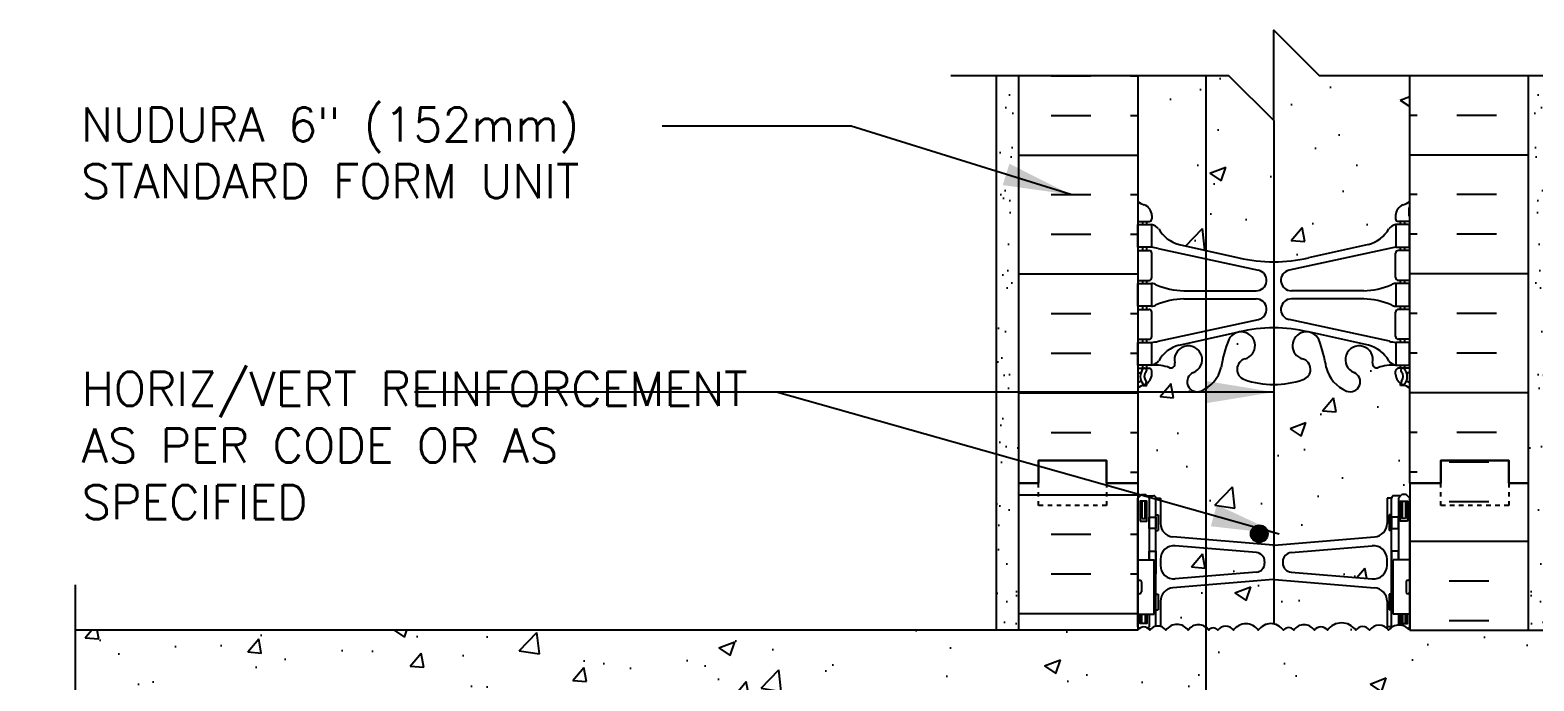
# Model space of a CAD drawing. Header units: inches. Extents: x 170.7 to 225.6, y 15.3 to 76.1.
# Drawn here: x 170.7 to 203.89, y 61.71 to 76.08 of the extents above; entities that cross this region are included whole.
import ezdxf

# ---------------------------------------------------------------- set-up
doc = ezdxf.new("R2010")
doc.units = ezdxf.units.IN
doc.header["$MEASUREMENT"] = 0
doc.linetypes.add('DASHED2', pattern=[0.375, 0.25, -0.125])
for name, color, linetype in [('HATCH', 12, 'Continuous'), ('line25', 2, 'Continuous'), ('LINE3', 3, 'Continuous'), ('LINE50', 5, 'Continuous'), ('LINE9', 9, 'Continuous'), ('TEXT', 4, 'Continuous'), ('Web_Edge', 9, 'Continuous')]:
    doc.layers.add(name, color=color, linetype=linetype)
doc.styles.add('DIM', font='romans.shx', dxfattribs={"width": 0.7})
doc.styles.add('ROMANS', font='romans.shx', dxfattribs={"height": 0.75})
doc.dimstyles.new('ext_8', dxfattribs={"dimscale": 8, "dimtxt": 0.09375, "dimasz": 0.09375, "dimexe": 0.09375, "dimexo": 0.0625, "dimgap": 0.0625, "dimtad": 1, "dimdec": 1, "dimzin": 3, "dimdsep": 46, "dimlunit": 4, "dimtxsty": 'DIM', "dimcen": 0.09, "dimdle": 0.09375, "dimclrt": 4, "dimadec": 0, "dimazin": 0, "dimtfac": 1, "dimtdec": 1, "dimtmove": 2, "dimatfit": 3, "dimfxl": 1, "dimfrac": 2, "dimtolj": 1, "dimtzin": 0, "dimarcsym": 0})

msp = doc.modelspace()

# ---------------------------------------------------------------- hatches: boundary and pattern name
at = {"layer": 'HATCH'}
h = msp.add_hatch(dxfattribs=at)
h.set_pattern_fill('AR-CONC', color=256, scale=0.5)
h.paths.add_polyline_path([(201.146, 75.083), (199.146, 75.083), (198.146, 76.083), (198.146, 74.083), (197.146, 75.083), (195.146, 75.083), (195.146, 72.302, 0.082415), (195.29, 72.223, -0.317837), (195.456, 71.987), (195.456, 71.919, -0.414214), (195.394, 71.857), (195.346, 71.857), (195.346, 71.787), (195.451, 71.787, -0.188973), (195.607, 71.692, 0.196323), (196.056, 71.346), (197.378, 71.055, 0.057795), (198.146, 70.966, 0.057795), (198.914, 71.055), (200.236, 71.346, 0.196323), (200.685, 71.692, -0.188973), (200.841, 71.787), (200.946, 71.787), (200.946, 71.857), (200.899, 71.857, -0.414214), (200.836, 71.919), (200.836, 71.987, -0.317837), (201.003, 72.223, 0.082415), (201.146, 72.302)])
h.paths.add_polyline_path([(201.146, 68.172, 0.064398), (201.036, 68.238), (200.946, 68.238), (200.946, 68.28, -0.249069), (200.836, 68.487), (200.836, 68.554, -0.414214), (200.899, 68.617), (200.946, 68.617), (200.946, 68.687), (200.841, 68.687, 0.10046), (200.448, 68.63, -0.601435), (200.328, 68.735, 2.182095), (199.918, 68.522, -1), (199.755, 68.113, -0.24438), (199.306, 68.634, 0.053157), (199.14, 69.248, 1.553132), (198.782, 68.824, -0.735593), (198.795, 68.366, -0.082755), (198.146, 68.258, -0.082755), (197.498, 68.366, -0.735593), (197.511, 68.824, 1.553132), (197.152, 69.248, 0.053157), (196.986, 68.634, -0.24438), (196.538, 68.113, -1), (196.375, 68.522, 2.182095), (195.965, 68.735, -0.601435), (195.845, 68.63, 0.10046), (195.451, 68.687), (195.346, 68.687), (195.346, 68.617), (195.394, 68.617, -0.414214), (195.456, 68.554), (195.456, 68.487, -0.249069), (195.346, 68.28), (195.346, 68.238), (195.256, 68.238, 0.064398), (195.146, 68.172), (195.146, 66.083), (195.146, 65.751), (195.226, 65.831), (195.316, 65.831), (195.346, 65.801), (195.496, 65.801, -0.414214), (195.546, 65.751), (195.646, 65.751), (195.646, 65.19, 0.390098), (195.921, 64.891), (198.13, 64.707, 0.04154), (198.163, 64.707), (200.371, 64.891, 0.390098), (200.646, 65.19), (200.646, 65.751), (200.746, 65.751, -0.414214), (200.796, 65.801), (200.946, 65.801), (200.976, 65.831), (201.066, 65.831), (201.146, 65.751), (201.146, 66.083)])
h.paths.add_polyline_path([(200.371, 63.771), (198.163, 63.954, 0.04154), (198.13, 63.954), (195.921, 63.771, 0.390098), (195.646, 63.472), (195.646, 62.918, -0.174031), (195.766, 62.833, -0.520567), (196.257, 62.833, -0.520567), (196.712, 62.833, -0.520567), (196.913, 62.833, -0.520567), (197.258, 62.833, -0.520567), (197.804, 62.833, -0.520567), (198.36, 62.833, -0.520567), (198.587, 62.833, -0.520567), (199.042, 62.833, -0.520567), (199.333, 62.833, -0.520567), (199.955, 62.833, -0.520567), (200.261, 62.833, -0.520567), (200.68, 62.833, -0.077645), (200.746, 62.896), (200.746, 62.911), (200.646, 62.911), (200.646, 63.472, 0.390098)])
h.paths.add_polyline_path([(200.321, 64.697), (198.53, 64.548, 0.390098), (198.346, 64.348), (198.346, 64.313, 0.390098), (198.53, 64.114), (200.321, 63.965, 0.438748), (200.646, 64.264), (200.646, 64.398, 0.438748)])
h.paths.add_polyline_path([(197.946, 64.348, 0.390098), (197.763, 64.548), (195.971, 64.697, 0.438748), (195.646, 64.398), (195.646, 64.264, 0.438748), (195.971, 63.965), (197.763, 64.114, 0.390098), (197.946, 64.313)])
h.paths.add_polyline_path([(201.146, 58.833), (203.146, 60.833), (215.456, 60.833), (216.86, 59.843), (216.86, 57.083), (216.5, 57.083), (216.5, 55.583), (218.75, 55.583), (221, 55.583), (221, 57.083), (220.632, 57.083), (220.64, 57.091), (220.64, 59.843), (222.044, 60.833), (224.589, 60.833), (224.589, 62.833), (201.146, 62.833, 0.48966), (200.68, 62.833, 0.520567), (200.261, 62.833, 0.520567), (199.955, 62.833, 0.520567), (199.333, 62.833, 0.520567), (199.042, 62.833, 0.520567), (198.587, 62.833, 0.520567), (198.36, 62.833, 0.520567), (197.804, 62.833, 0.520567), (197.258, 62.833, 0.520567), (196.913, 62.833, 0.520567), (196.712, 62.833, 0.520567), (196.257, 62.833, 0.520567), (195.766, 62.833, 0.520567), (195.411, 62.833, 0.540212), (195.146, 62.836), (195.146, 62.833), (171.704, 62.833), (171.704, 60.833), (174.249, 60.833), (175.653, 59.843), (175.653, 57.083), (175.293, 57.083), (175.293, 55.583), (177.543, 55.583), (179.793, 55.583), (179.793, 57.083), (179.433, 57.083), (179.433, 59.843), (180.837, 60.833), (193.146, 60.833), (195.146, 58.833), (195.146, 53.34, -0.540212), (195.411, 53.337, -0.520567), (195.766, 53.337, -0.520567), (196.257, 53.337, -0.520567), (196.712, 53.337, -0.520567), (196.913, 53.337, -0.520567), (197.258, 53.337, -0.520567), (197.804, 53.337, -0.520567), (198.36, 53.337, -0.520567), (198.587, 53.337, -0.520567), (199.042, 53.337, -0.520567), (199.333, 53.337, -0.520567), (199.955, 53.337, -0.520567), (200.261, 53.337, -0.520567), (200.68, 53.337, -0.48966), (201.146, 53.337)])
h.paths.add_polyline_path([(200.646, 53.06), (200.746, 53.06, -0.414214), (200.796, 53.11), (200.946, 53.11), (200.976, 53.14), (201.066, 53.14), (201.146, 53.06), (201.146, 53.337, 0.48966), (200.68, 53.337, 0.520567), (200.261, 53.337, 0.520567), (199.955, 53.337, 0.520567), (199.333, 53.337, 0.520567), (199.042, 53.337, 0.520567), (198.587, 53.337, 0.520567), (198.36, 53.337, 0.520567), (197.804, 53.337, 0.520567), (197.258, 53.337, 0.520567), (196.913, 53.337, 0.520567), (196.712, 53.337, 0.520567), (196.257, 53.337, 0.520567), (195.766, 53.337, 0.520567), (195.411, 53.337, 0.540212), (195.146, 53.34), (195.146, 53.333), (195.146, 53.06), (195.226, 53.14), (195.316, 53.14), (195.346, 53.11), (195.496, 53.11, -0.414214), (195.546, 53.06), (195.646, 53.06), (195.646, 52.499, 0.390098), (195.921, 52.2), (198.13, 52.016, 0.04154), (198.163, 52.016), (200.371, 52.2, 0.390098), (200.646, 52.499)])
h.paths.add_polyline_path([(200.646, 51.707, 0.438748), (200.321, 52.006), (198.53, 51.857, 0.390098), (198.346, 51.658), (198.346, 51.622, 0.390098), (198.53, 51.423), (200.321, 51.274, 0.438748), (200.646, 51.573)])
h.paths.add_polyline_path([(197.763, 51.857), (195.971, 52.006, 0.438748), (195.646, 51.707), (195.646, 51.573, 0.438748), (195.971, 51.274), (197.763, 51.423, 0.390098), (197.946, 51.622), (197.946, 51.658, 0.390098)])
h.paths.add_polyline_path([(200.781, 50.172, -0.327813), (200.746, 50.22), (200.646, 50.22), (200.646, 50.781, 0.390098), (200.371, 51.08), (198.163, 51.264, 0.04154), (198.13, 51.264), (195.921, 51.08, 0.390098), (195.646, 50.781), (195.646, 50.22), (195.546, 50.22, -0.327813), (195.511, 50.172), (195.511, 49.778), (195.146, 49.778), (195.146, 48.083), (195.146, 45.994, 0.064398), (195.256, 45.928), (195.346, 45.928), (195.346, 45.886, -0.249069), (195.456, 45.679), (195.456, 45.612, -0.414214), (195.394, 45.549), (195.346, 45.549), (195.346, 45.479), (195.451, 45.479, 0.10046), (195.845, 45.536, -0.601435), (195.965, 45.432, 2.182095), (196.375, 45.644, -1), (196.538, 46.053, -0.24438), (196.986, 45.532, 0.053157), (197.152, 44.918, 0.223253), (197.353, 44.753), (197.372, 44.749, 0.955472), (197.511, 45.342, -0.735593), (197.498, 45.8, -0.082755), (198.146, 45.909, -0.082755), (198.795, 45.8, -0.735593), (198.782, 45.342, 0.955472), (198.92, 44.749), (198.94, 44.753, 0.223253), (199.14, 44.918, 0.053157), (199.306, 45.532, -0.24438), (199.755, 46.053, -1), (199.918, 45.644, 2.182095), (200.328, 45.432, -0.601435), (200.448, 45.536, 0.10046), (200.841, 45.479), (200.946, 45.479), (200.946, 45.549), (200.899, 45.549, -0.414214), (200.836, 45.612), (200.836, 45.679, -0.249069), (200.946, 45.886), (200.946, 45.928), (201.036, 45.928, 0.064398), (201.146, 45.994), (201.146, 48.083), (201.146, 49.778), (200.781, 49.778)])
h.paths.add_polyline_path([(200.836, 44.847, -0.414214), (200.899, 44.909), (200.946, 44.909), (200.946, 44.979), (200.841, 44.979, 0.036537), (200.697, 44.955), (198.486, 44.474, 0.897292), (198.535, 44.019), (200.132, 44.019, 0.097844), (200.738, 44.151, -0.124673), (200.841, 44.179), (200.946, 44.179), (200.946, 44.249), (200.899, 44.249, -0.414214), (200.836, 44.312)])
h = msp.add_hatch(dxfattribs=at)
h.set_pattern_fill('AR-SAND', color=256, scale=0.5, style=0)
h.set_pattern_definition([(142.5, (390.27906, -79.57674), (0.0314967, 0.963412), [0, -0.76, 0, -0.85, 0, -0.8125]), (172.5, (390.279, -79.5767), (-0.8848884, 1.411073), [0, -0.41, 0, -0.685, 0, -0.2625]), (212.5, (390.89406, -79.5767), (-1.557071, 0.0028295), [0, -0.25, 0, -0.9, 0, -1.175]), (222.5, (390.894, -79.5767), (-1.503063, 0.438838), [0, -0.125, 0, -0.59, 0, -0.675])])
h.paths.add_polyline_path([(192.021, 75.083), (192.521, 75.083), (192.521, 66.083), (192.521, 62.833), (192.021, 62.833)])
h = msp.add_hatch(dxfattribs=at)
h.set_pattern_fill('AR-SAND', color=256, scale=0.5, style=0)
h.set_pattern_definition([(37.5, (6.0136, -79.57674), (-0.0314967, 0.963412), [0, -0.76, 0, -0.85, 0, -0.8125]), (7.5, (6.0136, -79.5767), (0.8848884, 1.411073), [0, -0.41, 0, -0.685, 0, -0.2625]), (327.5, (5.3986, -79.5767), (1.557071, 0.0028295), [0, -0.25, 0, -0.9, 0, -1.175]), (317.5, (5.3986, -79.5767), (1.503063, 0.438838), [0, -0.125, 0, -0.59, 0, -0.675])])
h.paths.add_polyline_path([(204.271, 75.083), (203.771, 75.083), (203.771, 66.083), (203.771, 62.833), (204.271, 62.833)])
h = msp.add_hatch(dxfattribs=at)
h.set_pattern_fill('INSUL', color=256, scale=7, style=0)
h.set_pattern_definition([(0, (-2731.0153, -348.9264), (0, 2.625), []), (0, (-2731.0153, -348.0514), (0, 2.625), [0.875, -0.875]), (0, (-2731.0153, -347.1764), (0, 2.625), [0.875, -0.875])])
h.paths.add_polyline_path([(195.146, 53.333), (192.521, 53.333), (192.521, 48.083), (192.959, 48.083), (192.959, 48.583), (194.459, 48.583), (194.459, 48.083), (195.146, 48.083)])
h.paths.add_polyline_path([(192.521, 62.833), (195.146, 62.833), (195.146, 66.083), (194.459, 66.083), (194.459, 66.583), (192.959, 66.583), (192.959, 66.083), (192.521, 66.083)])
h = msp.add_hatch(dxfattribs=at)
h.set_pattern_fill('INSUL', color=256, scale=7, style=0)
h.set_pattern_definition([(0, (6.0136, -79.5767), (0, 2.625), []), (0, (6.0136, -78.7017), (0, 2.625), [0.875, -0.875]), (0, (6.0136, -77.8267), (0, 2.625), [0.875, -0.875])])
h.paths.add_polyline_path([(203.771, 66.083), (203.334, 66.083), (203.334, 66.583), (201.834, 66.583), (201.834, 66.083), (201.146, 66.083), (201.146, 62.833), (203.771, 62.833)])
h.paths.add_polyline_path([(203.771, 53.333), (201.146, 53.333), (201.146, 48.083), (201.834, 48.083), (201.834, 48.583), (203.334, 48.583), (203.334, 48.083), (203.771, 48.083)])
at = {"layer": 'LINE3'}
msp.add_hatch(color=256, dxfattribs=at).paths.add_polyline_path([(198.015, 64.962, 1), (197.64, 64.962, 1)])

# ---------------------------------------------------------------- linework, layer by layer
at = {"layer": 'HATCH'}
for p, q in [((193.235, 75.074), (194.11, 75.074)), ((194.985, 75.074), (195.146, 75.074)), ((201.308, 75.074), (201.146, 75.074)), ((203.058, 75.074), (202.183, 75.074)), ((193.235, 74.199), (194.11, 74.199)), ((194.985, 74.199), (195.146, 74.199)), ((201.308, 74.199), (201.146, 74.199)), ((203.058, 74.199), (202.183, 74.199)), ((192.521, 73.324), (195.146, 73.324)), ((203.771, 73.324), (201.146, 73.324)), ((193.235, 72.449), (194.11, 72.449)), ((194.985, 72.449), (195.146, 72.449)), ((201.308, 72.449), (201.146, 72.449)), ((203.058, 72.449), (202.183, 72.449)), ((193.235, 71.574), (194.11, 71.574)), ((194.985, 71.574), (195.146, 71.574)), ((201.308, 71.574), (201.146, 71.574)), ((203.058, 71.574), (202.183, 71.574)), ((192.521, 70.699), (195.146, 70.699)), ((203.771, 70.699), (201.146, 70.699)), ((193.235, 69.824), (194.11, 69.824)), ((194.985, 69.824), (195.146, 69.824)), ((201.308, 69.824), (201.146, 69.824)), ((203.058, 69.824), (202.183, 69.824)), ((193.235, 68.949), (194.11, 68.949)), ((194.985, 68.949), (195.146, 68.949)), ((201.308, 68.949), (201.146, 68.949)), ((203.058, 68.949), (202.183, 68.949)), ((192.521, 68.074), (195.146, 68.074)), ((203.771, 68.074), (201.146, 68.074)), ((193.235, 67.199), (194.11, 67.199)), ((194.985, 67.199), (195.146, 67.199)), ((201.308, 67.199), (201.146, 67.199)), ((203.058, 67.199), (202.183, 67.199)), ((194.985, 66.324), (195.146, 66.324)), ((201.308, 66.324), (201.146, 66.324))]:
    msp.add_line(p, q, dxfattribs=at)
msp.add_lwpolyline([(201.146, 62.833, 0.48966), (200.68, 62.833, 0.520567), (200.261, 62.833, 0.520567), (199.955, 62.833, 0.520567), (199.333, 62.833, 0.520567), (199.042, 62.833, 0.520567), (198.587, 62.833, 0.520567), (198.36, 62.833, 0.520567), (197.804, 62.833, 0.520567), (197.258, 62.833, 0.520567), (196.913, 62.833, 0.520567), (196.712, 62.833, 0.520567), (196.257, 62.833, 0.520567), (195.766, 62.833, 0.520567), (195.411, 62.833, 0.540212), (195.146, 62.836)], format="xyb", dxfattribs=at)
at = {"layer": 'line25'}
for p, q in [((195.146, 75.083), (195.146, 66.083)), ((201.146, 66.083), (201.146, 75.083)), ((195.146, 66.083), (195.146, 62.833)), ((201.146, 66.083), (201.146, 62.833)), ((195.146, 64.388), (195.511, 64.388)), ((195.511, 63.188), (195.511, 64.388)), ((201.146, 64.388), (200.781, 64.388)), ((200.781, 63.188), (200.781, 64.388)), ((195.146, 63.188), (195.511, 63.188)), ((201.146, 63.188), (200.781, 63.188)), ((195.146, 62.833), (171.704, 62.833)), ((201.146, 62.833), (224.589, 62.833))]:
    msp.add_line(p, q, dxfattribs=at)
at = {"layer": 'LINE3'}
for p, q in [((196.646, 75.083), (196.646, 39.083)), ((198.146, 74.083), (198.146, 62.971))]:
    msp.add_line(p, q, dxfattribs=at)
msp.add_circle((197.828, 64.962), 0.188, dxfattribs=at)
at = {"layer": 'LINE50'}
for p, q in [((192.521, 66.083), (192.521, 75.083)), ((203.771, 66.083), (203.771, 75.083)), ((192.521, 62.833), (192.521, 66.083)), ((203.771, 62.833), (203.771, 66.083))]:
    msp.add_line(p, q, dxfattribs=at)
for points in [[(192.521, 66.083), (192.959, 66.083), (192.959, 66.583), (194.459, 66.583), (194.459, 66.083), (195.146, 66.083)], [(195.146, 66.083), (194.459, 66.083), (194.459, 66.583), (192.959, 66.583), (192.959, 66.083), (192.521, 66.083)], [(203.771, 66.083), (203.334, 66.083), (203.334, 66.583), (201.834, 66.583), (201.834, 66.083), (201.146, 66.083)], [(201.146, 66.083), (201.834, 66.083), (201.834, 66.583), (203.334, 66.583), (203.334, 66.083), (203.771, 66.083)]]:
    msp.add_lwpolyline(points, dxfattribs=at)
at = {"layer": 'LINE9'}
for p, q in [((192.021, 75.083), (192.021, 62.833)), ((195.146, 65.751), (195.226, 65.831)), ((195.146, 62.911), (195.146, 65.751)), ((195.226, 65.831), (195.316, 65.831)), ((195.396, 65.751), (195.316, 65.831)), ((195.346, 65.801), (195.496, 65.801)), ((195.396, 65.801), (195.496, 65.801)), ((195.396, 65.751), (195.396, 64.388)), ((195.546, 65.751), (195.646, 65.751)), ((195.546, 62.921), (195.546, 65.751)), ((195.546, 65.731), (195.546, 65.731)), ((195.646, 65.751), (195.646, 65.19)), ((200.646, 65.751), (200.646, 65.19)), ((200.746, 65.751), (200.646, 65.751)), ((200.746, 62.911), (200.746, 65.751)), ((200.746, 65.731), (200.746, 65.731)), ((200.896, 65.801), (200.796, 65.801)), ((200.946, 65.801), (200.796, 65.801)), ((200.896, 65.751), (200.976, 65.831)), ((200.896, 65.751), (200.896, 64.388)), ((201.066, 65.831), (200.976, 65.831)), ((201.146, 65.751), (201.066, 65.831)), ((201.146, 62.911), (201.146, 65.751)), ((195.546, 65.381), (195.596, 65.381)), ((195.596, 65.381), (195.596, 65.031)), ((200.746, 65.381), (200.696, 65.381)), ((200.696, 65.381), (200.696, 65.031)), ((195.546, 65.031), (195.596, 65.031)), ((198.13, 64.707), (195.921, 64.891)), ((198.163, 64.707), (200.371, 64.891)), ((200.746, 65.031), (200.696, 65.031)), ((195.646, 64.398), (195.646, 64.264)), ((197.763, 64.548), (195.971, 64.697)), ((198.53, 64.548), (200.321, 64.697)), ((200.646, 64.264), (200.646, 64.398)), ((197.763, 64.114), (195.971, 63.965)), ((197.946, 64.348), (197.946, 64.313)), ((198.346, 64.348), (198.346, 64.313)), ((198.53, 64.114), (200.321, 63.965)), ((195.146, 63.898), (195.146, 63.678)), ((195.146, 63.843), (195.146, 63.843)), ((195.146, 63.733), (195.146, 63.733)), ((195.186, 63.938), (195.186, 63.938)), ((195.226, 63.898), (195.226, 63.678)), ((198.13, 63.954), (195.921, 63.771)), ((198.163, 63.954), (200.371, 63.771)), ((201.066, 63.898), (201.066, 63.678)), ((201.066, 63.843), (201.066, 63.843)), ((201.066, 63.733), (201.066, 63.733)), ((201.106, 63.938), (201.106, 63.938)), ((201.146, 63.898), (201.146, 63.678)), ((195.186, 63.638), (195.186, 63.638)), ((195.546, 63.631), (195.596, 63.631)), ((195.596, 63.631), (195.596, 63.281)), ((195.646, 63.472), (195.646, 62.918)), ((200.646, 63.472), (200.646, 62.911)), ((200.696, 63.631), (200.696, 63.281)), ((200.746, 63.631), (200.696, 63.631)), ((201.106, 63.638), (201.106, 63.638)), ((195.396, 63.188), (195.396, 62.911)), ((195.546, 63.281), (195.596, 63.281)), ((200.746, 63.281), (200.696, 63.281)), ((200.896, 63.188), (200.896, 62.947)), ((195.146, 62.911), (195.183, 62.874)), ((195.396, 62.911), (195.365, 62.88)), ((195.388, 62.861), (195.434, 62.861)), ((195.396, 62.861), (195.434, 62.861)), ((200.746, 62.911), (200.646, 62.911)), ((201.146, 62.911), (201.109, 62.873))]:
    msp.add_line(p, q, dxfattribs=at)
for points in [[(191.021, 75.083), (197.146, 75.083), (198.146, 74.083), (198.146, 76.083), (199.146, 75.083), (205.271, 75.083)], [(195.396, 64.388), (195.396, 64.581), (195.546, 64.581), (195.546, 64.081), (195.511, 64.081)], [(200.896, 64.388), (200.896, 64.581), (200.746, 64.581), (200.746, 64.081), (200.781, 64.081)], [(171.704, 51.833), (171.704, 57.083), (172.704, 58.083), (170.704, 58.083), (171.704, 59.083), (171.704, 63.833)], [(195.511, 63.331), (195.546, 63.331), (195.546, 63.581), (195.511, 63.581)], [(200.781, 63.331), (200.746, 63.331), (200.746, 63.581), (200.781, 63.581)], [(195.346, 63.188), (195.346, 62.981), (195.196, 62.981), (195.196, 63.188)], [(195.306, 63.188), (195.306, 62.981), (195.236, 62.981), (195.236, 63.188)], [(200.946, 63.188), (200.946, 62.981), (201.096, 62.981), (201.096, 63.188)], [(200.986, 63.188), (200.986, 62.981), (201.056, 62.981), (201.056, 63.188)]]:
    msp.add_lwpolyline(points, dxfattribs=at)
at = {"layer": 'LINE9', "linetype": 'DASHED2', "ltscale": 0.15}
for points in [[(194.459, 66.083), (194.459, 66.083), (194.459, 65.583), (192.959, 65.583), (192.959, 66.083), (192.959, 66.083)], [(203.334, 66.083), (203.334, 66.083), (203.334, 65.583), (201.834, 65.583), (201.834, 66.083), (201.834, 66.083)]]:
    msp.add_lwpolyline(points, dxfattribs=at)
at = {"layer": 'LINE9'}
for points in [[(195.196, 65.241), (195.346, 65.241), (195.346, 65.681), (195.196, 65.681)], [(195.236, 65.301), (195.306, 65.301), (195.306, 65.681), (195.236, 65.681)], [(201.096, 65.241), (200.946, 65.241), (200.946, 65.681), (201.096, 65.681)], [(201.056, 65.301), (200.986, 65.301), (200.986, 65.681), (201.056, 65.681)], [(195.546, 65.081), (195.396, 65.081), (195.396, 65.331), (195.546, 65.331)], [(200.746, 65.081), (200.896, 65.081), (200.896, 65.331), (200.746, 65.331)]]:
    msp.add_lwpolyline(points, close=True, dxfattribs=at)
for centre, radius, start, end in [((195.496, 65.751), 0.05, 0, 90), ((200.796, 65.751), 0.05, 90, 180), ((195.946, 65.19), 0.3, 180, 265.2426), ((200.346, 65.19), 0.3, 274.7574, 0), ((195.946, 64.398), 0.3, 85.2426, 180), ((197.746, 64.348), 0.2, 0, 85.2426), ((198.146, 64.906), 0.2, 265.2426, 274.7574), ((198.546, 64.348), 0.2, 94.7574, 180), ((200.346, 64.398), 0.3, 0, 94.7574), ((195.946, 64.264), 0.3, 180, 274.7574), ((197.746, 64.313), 0.2, 274.7574, 0), ((198.546, 64.313), 0.2, 180, 265.2426), ((200.346, 64.264), 0.3, 265.2426, 0), ((195.186, 63.898), 0.04, 90, 180), ((195.186, 63.898), 0.04, 0, 90), ((195.946, 63.472), 0.3, 94.7574, 180), ((198.146, 63.755), 0.2, 85.2426, 94.7574), ((200.346, 63.472), 0.3, 0, 85.2426), ((201.106, 63.898), 0.04, 90, 180), ((201.106, 63.898), 0.04, 0, 90), ((195.186, 63.678), 0.04, 180, 270), ((195.186, 63.678), 0.04, 270, 0), ((201.106, 63.678), 0.04, 180, 270), ((201.106, 63.678), 0.04, 270, 0), ((200.796, 62.911), 0.05, 180, 196.1286)]:
    msp.add_arc(centre, radius, start, end, dxfattribs=at)
at = {"layer": 'Web_Edge'}
for p, q in [((195.156, 71.977), (195.156, 72.163)), ((201.136, 71.977), (201.136, 72.163)), ((195.146, 71.857), (195.394, 71.857)), ((195.256, 71.787), (195.256, 71.857)), ((195.346, 71.787), (195.346, 71.857)), ((195.456, 71.987), (195.456, 71.919)), ((200.836, 71.987), (200.836, 71.919)), ((201.146, 71.857), (200.899, 71.857)), ((200.946, 71.787), (200.946, 71.857)), ((201.036, 71.787), (201.036, 71.857)), ((196.056, 71.346), (197.378, 71.055)), ((200.236, 71.346), (198.914, 71.055)), ((195.146, 71.217), (195.394, 71.217)), ((195.256, 71.217), (195.256, 71.287)), ((195.346, 71.217), (195.346, 71.287)), ((195.456, 70.619), (195.456, 71.154)), ((195.595, 71.263), (197.807, 70.782)), ((200.697, 71.263), (198.486, 70.782)), ((200.836, 70.619), (200.836, 71.154)), ((201.146, 71.217), (200.899, 71.217)), ((200.946, 71.217), (200.946, 71.287)), ((201.036, 71.217), (201.036, 71.287)), ((195.146, 70.557), (195.394, 70.557)), ((195.256, 70.487), (195.256, 70.557)), ((195.346, 70.487), (195.346, 70.557)), ((201.146, 70.557), (200.899, 70.557)), ((200.946, 70.487), (200.946, 70.557)), ((201.036, 70.487), (201.036, 70.557)), ((196.161, 70.327), (197.757, 70.327)), ((196.161, 70.147), (197.757, 70.147)), ((200.132, 70.327), (198.535, 70.327)), ((200.132, 70.147), (198.535, 70.147)), ((195.146, 69.917), (195.394, 69.917)), ((195.256, 69.917), (195.256, 69.987)), ((195.346, 69.917), (195.346, 69.987)), ((195.456, 69.319), (195.456, 69.854)), ((195.595, 69.211), (197.807, 69.692)), ((200.697, 69.211), (198.486, 69.692)), ((200.836, 69.319), (200.836, 69.854)), ((201.146, 69.917), (200.899, 69.917)), ((200.946, 69.917), (200.946, 69.987)), ((201.036, 69.917), (201.036, 69.987)), ((196.056, 69.128), (197.378, 69.418)), ((200.236, 69.128), (198.914, 69.418)), ((195.146, 69.257), (195.394, 69.257)), ((195.256, 69.187), (195.256, 69.257)), ((195.346, 69.187), (195.346, 69.257)), ((201.146, 69.257), (200.899, 69.257)), ((200.946, 69.187), (200.946, 69.257)), ((201.036, 69.187), (201.036, 69.257)), ((195.146, 68.617), (195.394, 68.617)), ((195.146, 68.517), (195.188, 68.517)), ((195.256, 68.617), (195.256, 68.687)), ((195.346, 68.617), (195.346, 68.687)), ((195.456, 68.487), (195.456, 68.554)), ((200.836, 68.487), (200.836, 68.554)), ((201.146, 68.617), (200.899, 68.617)), ((200.946, 68.617), (200.946, 68.687)), ((201.036, 68.617), (201.036, 68.687)), ((201.146, 68.517), (201.104, 68.517)), ((195.256, 68.238), (195.346, 68.238)), ((195.346, 68.238), (195.346, 68.28)), ((200.946, 68.238), (200.946, 68.28)), ((201.036, 68.238), (200.946, 68.238))]:
    msp.add_line(p, q, dxfattribs=at)
for points in [[(195.151, 71.787), (195.451, 71.787), (195.451, 71.287), (195.151, 71.287)], [(201.141, 71.787), (200.841, 71.787), (200.841, 71.287), (201.141, 71.287)], [(195.151, 70.487), (195.451, 70.487), (195.451, 69.987), (195.151, 69.987)], [(201.141, 70.487), (200.841, 70.487), (200.841, 69.987), (201.141, 69.987)], [(195.151, 69.187), (195.451, 69.187), (195.451, 68.687), (195.151, 68.687)], [(201.141, 69.187), (200.841, 69.187), (200.841, 68.687), (201.141, 68.687)]]:
    msp.add_lwpolyline(points, close=True, dxfattribs=at)
for centre, radius, start, end in [((195.456, 72.694), 0.5, 231.6833, 250.5288), ((195.456, 72.694), 0.6, 238.8907, 238.927), ((195.136, 72.163), 0.02, 360, 58.927), ((195.206, 71.987), 0.25, 0, 70.5288), ((201.086, 71.987), 0.25, 109.4712, 180), ((200.836, 72.694), 0.5, 289.4712, 308.3167), ((201.156, 72.163), 0.02, 121.073, 180), ((200.836, 72.694), 0.6, 301.073, 301.1093), ((195.136, 71.977), 0.02, 299.988, 360), ((195.394, 71.919), 0.0625, 270, 0), ((195.408, 71.541), 0.25, 37.2777, 80.0823), ((196.256, 72.069), 0.75, 210.155, 254.5838), ((200.037, 72.069), 0.75, 285.4162, 329.845), ((200.884, 71.541), 0.25, 99.9177, 142.7223), ((200.899, 71.919), 0.0625, 180, 270), ((201.156, 71.977), 0.02, 180, 240.012), ((195.394, 71.154), 0.0625, 0, 90), ((195.361, 70.291), 1, 76.4291, 84.7991), ((198.146, 74.322), 3.356, 256.7692, 270), ((198.146, 74.322), 3.356, 270, 283.2308), ((200.932, 70.291), 1, 95.2009, 103.5709), ((200.899, 71.154), 0.0625, 90, 180), ((197.757, 70.557), 0.23, 270, 77.6055), ((198.535, 70.557), 0.23, 102.3945, 270), ((195.394, 70.619), 0.0625, 270, 0), ((195.447, 70.268), 0.219, 60.4937, 88.92), ((195.447, 70.268), 0.219, 60.4937, 88.92), ((196.191, 71.927), 1.6, 246.5673, 268.9203), ((196.191, 71.927), 1.6, 246.5673, 268.9203), ((200.101, 71.927), 1.6, 271.0797, 293.4327), ((200.101, 71.927), 1.6, 271.0797, 293.4327), ((200.845, 70.268), 0.219, 91.08, 119.5063), ((200.845, 70.268), 0.219, 91.08, 119.5063), ((200.899, 70.619), 0.0625, 180, 270), ((196.191, 68.547), 1.6, 91.0797, 113.4327), ((197.757, 69.917), 0.23, 282.3945, 90), ((198.535, 69.917), 0.23, 90, 257.6055), ((200.101, 68.547), 1.6, 66.5673, 88.9203), ((195.394, 69.854), 0.0625, 0, 90), ((195.447, 70.206), 0.219, 271.08, 299.5063), ((200.845, 70.206), 0.219, 240.4937, 268.92), ((200.899, 69.854), 0.0625, 90, 180), ((197.428, 69.117), 0.305, 285.7253, 154.6218), ((198.146, 66.151), 3.356, 90, 103.2308), ((198.146, 66.151), 3.356, 76.7692, 90), ((198.865, 69.117), 0.305, 25.3782, 254.2747), ((195.394, 69.319), 0.0625, 270, 0), ((195.361, 70.183), 1, 275.2009, 283.5709), ((196.256, 68.405), 0.75, 105.4162, 149.845), ((196.261, 68.805), 0.305, 291.8037, 193.3205), ((199.949, 68.163), 3, 158.8016, 170.9727), ((196.343, 68.163), 3, 9.0273, 21.1984), ((200.031, 68.805), 0.305, 346.6795, 248.1963), ((200.037, 68.405), 0.75, 30.155, 74.5838), ((200.932, 70.183), 1, 256.4291, 264.7991), ((200.899, 69.319), 0.0625, 180, 270), ((195.408, 68.933), 0.25, 279.9177, 322.7223), ((195.877, 68.714), 0.09, 251.1349, 13.3205), ((197.576, 68.593), 0.24, 105.7253, 251.077), ((198.717, 68.593), 0.24, 288.923, 74.2747), ((200.416, 68.714), 0.09, 166.6795, 288.8651), ((200.884, 68.933), 0.25, 217.2777, 260.0823), ((195.188, 68.497), 0.02, 345.8459, 90), ((195.45, 68.432), 0.25, 137.5391, 219.8855), ((195.299, 68.571), 0.045, 317.5391, 137.5391), ((195.45, 68.432), 0.16, 137.5391, 219.9999), ((195.206, 68.487), 0.25, 289.4712, 360), ((195.394, 68.554), 0.0625, 360, 90), ((195.507, 67.688), 1, 70.0933, 93.2121), ((196.456, 68.317), 0.22, 111.8037, 291.8037), ((196.261, 68.805), 0.745, 291.8037, 346.7348), ((198.146, 70.258), 2, 251.077, 270), ((198.146, 70.258), 2, 270, 288.923), ((200.031, 68.805), 0.745, 193.2652, 248.1963), ((199.836, 68.317), 0.22, 248.1963, 68.1963), ((200.785, 67.688), 1, 86.7879, 109.9067), ((200.899, 68.554), 0.0625, 90, 180), ((201.086, 68.487), 0.25, 180, 250.5288), ((200.994, 68.571), 0.045, 42.4609, 222.4609), ((200.843, 68.432), 0.16, 320.0001, 42.4609), ((200.843, 68.432), 0.25, 320.1145, 42.4609), ((201.104, 68.497), 0.02, 90, 194.1541), ((195.456, 67.78), 0.6, 114.9252, 121.1093), ((195.456, 67.78), 0.5, 109.4712, 128.3167), ((195.195, 68.342), 0.02, 294.9252, 19.2084), ((195.292, 68.301), 0.045, 218.552, 40.8121), ((201, 68.301), 0.045, 139.1879, 321.448), ((200.836, 67.78), 0.5, 51.6833, 70.5288), ((201.098, 68.342), 0.02, 160.7916, 245.0748), ((200.836, 67.78), 0.6, 58.8907, 65.0748)]:
    msp.add_arc(centre, radius, start, end, dxfattribs=at)

# ---------------------------------------------------------------- texts
at = {"layer": 'TEXT', "char_height": 0.75, "attachment_point": 4, "style": 'ROMANS'}
for s, insert, width in [('NUDURA 6" (152mm) STANDARD FORM UNIT', (171.83, 73.373), 13.9131), ('HORIZ/VERT REINFORCEMENT AS PER CODE OR AS SPECIFIED', (171.845, 66.911), 16.22436)]:
    msp.add_mtext(s, dxfattribs=dict(at, insert=insert, width=width))

# ---------------------------------------------------------------- leaders
at = {"layer": 'TEXT'}
for points, override in [([(193.672, 72.449), (188.82, 73.963), (184.655, 73.963)], {"dimasz": 0.1875, "dimtad": 0}), ([(198.146, 68.09), (179.184, 68.09)], {"dimasz": 0.1875, "dimtad": 0}), ([(198.268, 64.957), (187.172, 68.09)], {"dimasz": 0.1875, "dimgap": 0.0625, "dimtad": 0})]:
    msp.add_leader(points, dimstyle='ext_8', override=override, dxfattribs=at)

doc.saveas('drawing.dxf')
